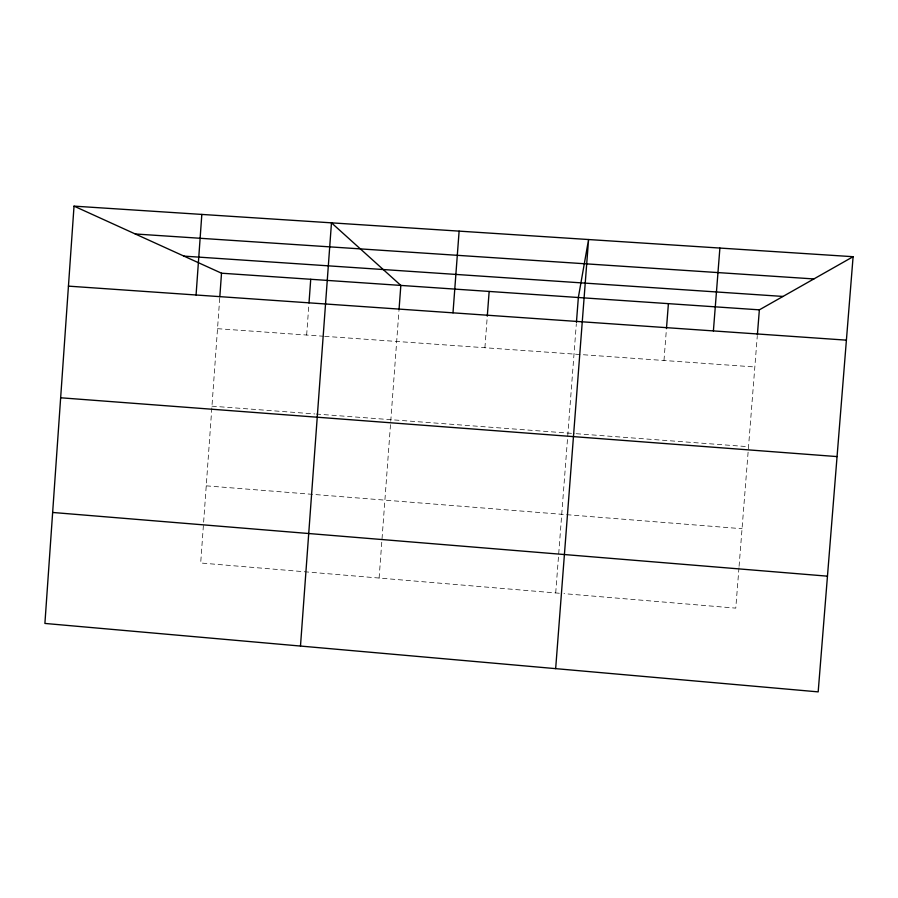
<?xml version="1.0" encoding="UTF-8"?>
<svg xmlns="http://www.w3.org/2000/svg" width="898" height="898" viewBox="0 0 898 898"><rect width="100%" height="100%" fill="white"/><g stroke="black" fill="none" stroke-linecap="round" stroke-linejoin="round"><path stroke-width="0.67" stroke-dasharray="4.49 3.37" d="M219.718 298.17L200.692 563.001L562.597 593.522M306.656 335.044L308.89 304.377M379.113 578.043L398.903 311.393M484.909 347.739L487.187 317.533M555.705 592.949L576.336 323.729M663.981 360.491L666.35 329.993M738.975 567.738L735.776 608.137L563.978 593.645M739.076 566.335L757.261 336.312M217.529 328.69L323.269 336.222M324.661 336.323L754.848 366.968M211.962 406.177L314.805 413.944M316.186 414.045L574.866 433.599M576.247 433.7L748.539 446.721M206.237 485.84L742.051 528.72"/><path stroke-width="1.35" d="M74.029 206.125L44.9 623.437L818.179 691.875L853.1 256.705L74.029 206.125L221.514 273.205L759.36 309.844L853.1 256.705M196.067 295.004L201.826 214.431M219.819 296.789L221.514 273.205M309.002 302.985L310.73 279.289M300.482 646.055L331.474 222.839L400.834 285.418L399.004 310.023M452.996 312.841L459.114 231.134M487.288 316.152L489.152 291.435M576.437 322.348L578.346 297.519L588.572 239.53L555.66 668.64M666.462 328.601L668.404 303.647M713.394 330.924L719.893 248.061M757.373 334.92L759.36 309.844M135.25 233.974L813.88 278.941M183.944 256.121L783 296.441M68.439 286.136L846.399 340.151M60.649 397.78L837.059 456.588M52.645 512.466L827.462 576.168"/></g></svg>
